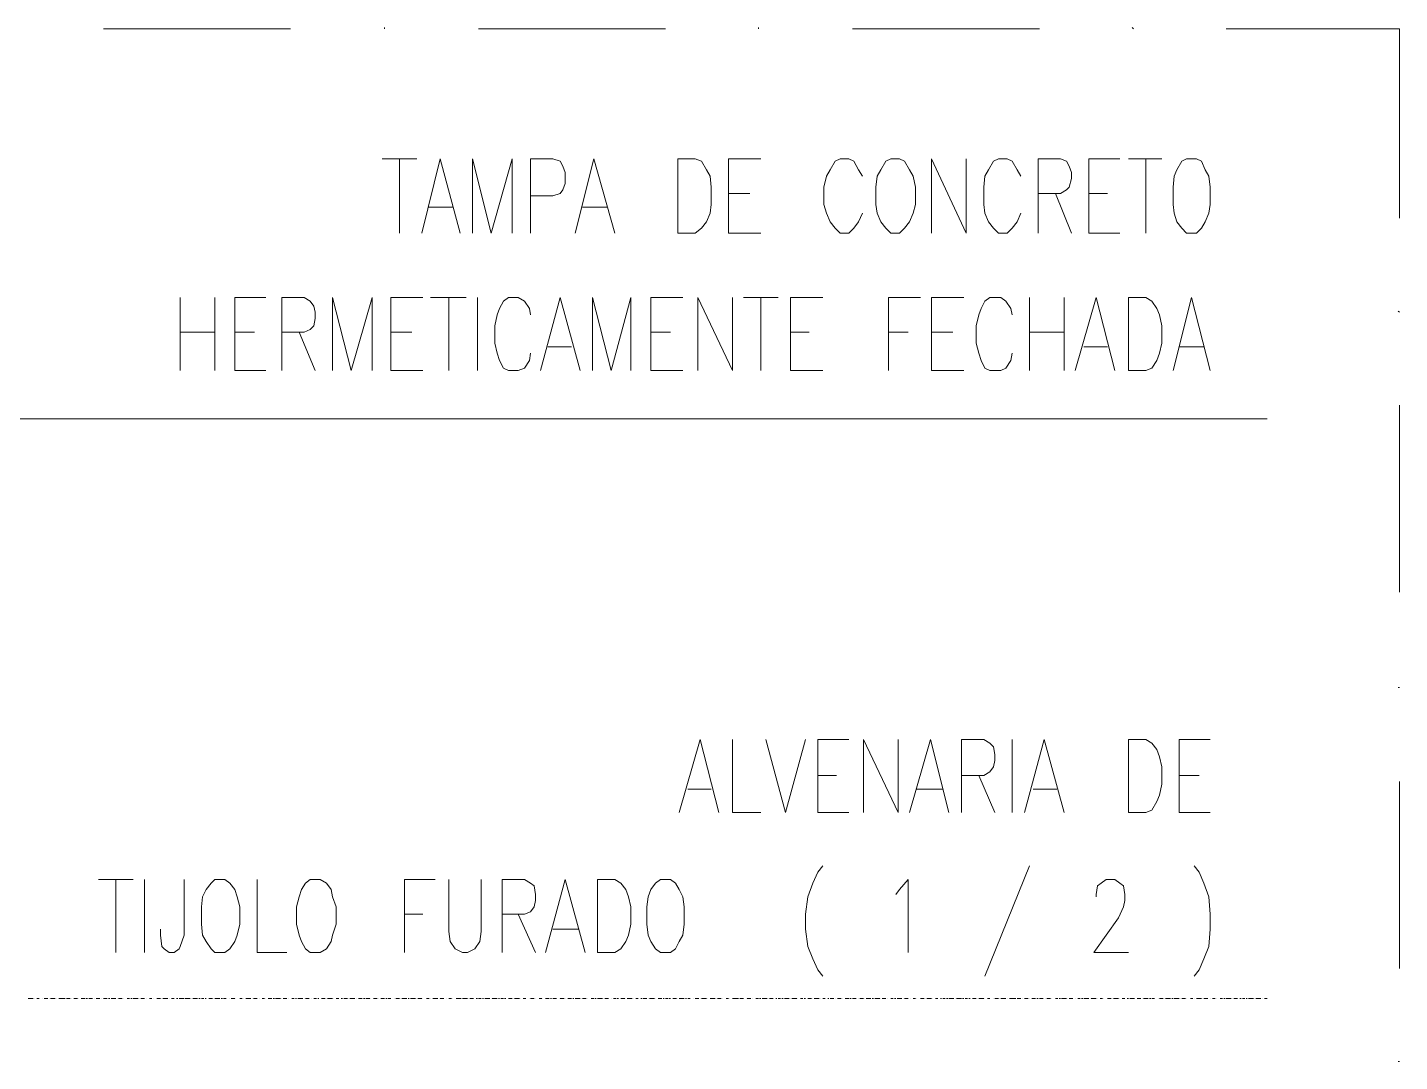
# Model space of a CAD drawing. Header units: millimetres. Extents: x 3240 to 3412, y 1366 to 1426.
# Drawn here: x 3301.214 to 3304.881, y 1380.038 to 1382.8 of the extents above; entities that cross this region are included whole.
import ezdxf

# ---------------------------------------------------------------- set-up
doc = ezdxf.new("R2010")
doc.units = ezdxf.units.MM

msp = doc.modelspace()

# ---------------------------------------------------------------- linework, layer by layer
at = {"color": 7, "linetype": 'Continuous', "lineweight": 5, "true_color": 0x000007}
for points in [[(3301.4174, 1382.7967), (3301.9169, 1382.7967), (3301.9169, 1382.7967)], [(3302.1683, 1382.7967), (3302.1683, 1382.8), (3302.1683, 1382.8)], [(3302.4197, 1382.7967), (3302.9192, 1382.7967), (3302.9192, 1382.7967)], [(3303.1672, 1382.7967), (3303.1672, 1382.8), (3303.1672, 1382.8)], [(3303.4186, 1382.7967), (3303.9181, 1382.7967), (3303.9181, 1382.7967)], [(3304.1695, 1382.7967), (3304.1662, 1382.8), (3304.1662, 1382.8)], [(3304.4176, 1382.7967), (3304.8807, 1382.7967), (3304.8807, 1382.7967)], [(3304.8807, 1382.7967), (3304.8807, 1382.2906), (3304.8807, 1382.2906)], [(3302.1617, 1382.4494), (3302.2543, 1382.4494), (3302.2543, 1382.4494)], [(3302.208, 1382.4494), (3302.208, 1382.2509), (3302.208, 1382.2509)], [(3302.2675, 1382.2509), (3302.3171, 1382.4494), (3302.3701, 1382.2509)], [(3302.4031, 1382.2509), (3302.4031, 1382.4494), (3302.4528, 1382.2509), (3302.509, 1382.4494), (3302.509, 1382.2509)], [(3302.5586, 1382.2509), (3302.5586, 1382.4494), (3302.6181, 1382.4494), (3302.638, 1382.4428), (3302.6446, 1382.4295), (3302.6512, 1382.413), (3302.6512, 1382.3832), (3302.6446, 1382.3667), (3302.638, 1382.3568), (3302.6181, 1382.3502), (3302.5586, 1382.3502)], [(3302.6777, 1382.2509), (3302.7273, 1382.4494), (3302.7835, 1382.2509)], [(3303.0878, 1382.2509), (3303.0878, 1382.4494), (3303.1739, 1382.4494)], [(3303.4451, 1382.4031), (3303.4352, 1382.4196), (3303.4219, 1382.4428), (3303.4087, 1382.4494), (3303.3856, 1382.4494), (3303.3723, 1382.4428), (3303.3591, 1382.4196), (3303.3492, 1382.4031), (3303.3426, 1382.3733), (3303.3426, 1382.327), (3303.3492, 1382.3039), (3303.3591, 1382.2807), (3303.3723, 1382.2642), (3303.3856, 1382.2509), (3303.4087, 1382.2509), (3303.4219, 1382.2642), (3303.4352, 1382.2807), (3303.4451, 1382.3039)], [(3303.6303, 1382.2509), (3303.6303, 1382.4494), (3303.7229, 1382.2509), (3303.7229, 1382.4494)], [(3303.8685, 1382.4031), (3303.8586, 1382.4196), (3303.8453, 1382.4428), (3303.8321, 1382.4494), (3303.8089, 1382.4494), (3303.7957, 1382.4428), (3303.7825, 1382.4196), (3303.7726, 1382.4031), (3303.7693, 1382.3733), (3303.7693, 1382.327), (3303.7726, 1382.3039), (3303.7825, 1382.2807), (3303.7957, 1382.2642), (3303.8089, 1382.2509), (3303.8321, 1382.2509), (3303.8453, 1382.2642), (3303.8586, 1382.2807), (3303.8685, 1382.3039)], [(3303.9148, 1382.2509), (3303.9148, 1382.4494), (3303.9743, 1382.4494), (3303.9909, 1382.4428), (3303.9975, 1382.4295), (3304.0041, 1382.413), (3304.0041, 1382.3965), (3303.9975, 1382.3733), (3303.9909, 1382.3667), (3303.9743, 1382.3568), (3303.9148, 1382.3568)], [(3304.0504, 1382.2509), (3304.0504, 1382.4494), (3304.1331, 1382.4494)], [(3304.1563, 1382.4494), (3304.2456, 1382.4494), (3304.2456, 1382.4494)], [(3304.2026, 1382.4494), (3304.2026, 1382.2509), (3304.2026, 1382.2509)], [(3303.0878, 1382.3568), (3303.1441, 1382.3568), (3303.1441, 1382.3568)], [(3303.9611, 1382.3568), (3304.0041, 1382.2509), (3304.0041, 1382.2509)], [(3304.0504, 1382.3568), (3304.1, 1382.3568), (3304.1, 1382.3568)], [(3302.2841, 1382.3204), (3302.3502, 1382.3204), (3302.3502, 1382.3204)], [(3302.6975, 1382.3204), (3302.7637, 1382.3204), (3302.7637, 1382.3204)], [(3303.0878, 1382.2509), (3303.1739, 1382.2509), (3303.1739, 1382.2509)], [(3304.0504, 1382.2509), (3304.1331, 1382.2509), (3304.1331, 1382.2509)], [(3301.6225, 1382.0789), (3301.6225, 1381.8838), (3301.6225, 1381.8838)], [(3301.7151, 1382.0789), (3301.7151, 1381.8838), (3301.7151, 1381.8838)], [(3301.768, 1381.8838), (3301.768, 1382.0789), (3301.8507, 1382.0789)], [(3301.8937, 1381.8838), (3301.8937, 1382.0789), (3301.9533, 1382.0789), (3301.9698, 1382.069), (3301.9797, 1382.0558), (3301.983, 1382.0392), (3301.983, 1382.0227), (3301.9797, 1382.0028), (3301.9698, 1381.9929), (3301.9533, 1381.9863), (3301.8937, 1381.9863)], [(3302.0294, 1381.8838), (3302.0294, 1382.0789), (3302.079, 1381.8838), (3302.1352, 1382.0789), (3302.1352, 1381.8838)], [(3302.1848, 1381.8838), (3302.1848, 1382.0789), (3302.2708, 1382.0789)], [(3302.2907, 1382.0789), (3302.3866, 1382.0789), (3302.3866, 1382.0789)], [(3302.3403, 1382.0789), (3302.3403, 1381.8838), (3302.3403, 1381.8838)], [(3302.4164, 1382.0789), (3302.4164, 1381.8838), (3302.4164, 1381.8838)], [(3302.5586, 1382.0326), (3302.5553, 1382.0491), (3302.5421, 1382.069), (3302.5255, 1382.0789), (3302.4991, 1382.0789), (3302.4858, 1382.069), (3302.4759, 1382.0491), (3302.4693, 1382.0326), (3302.4627, 1382.0028), (3302.4627, 1381.9565), (3302.4693, 1381.9301), (3302.4759, 1381.9102), (3302.4858, 1381.8904), (3302.4991, 1381.8838), (3302.5255, 1381.8838), (3302.5421, 1381.8904), (3302.5553, 1381.9102), (3302.5586, 1381.9301)], [(3302.5851, 1381.8838), (3302.638, 1382.0789), (3302.6909, 1381.8838)], [(3302.724, 1381.8838), (3302.724, 1382.0789), (3302.7736, 1381.8838), (3302.8265, 1382.0789), (3302.8265, 1381.8838)], [(3302.8795, 1381.8838), (3302.8795, 1382.0789), (3302.9655, 1382.0789)], [(3303.0052, 1381.8838), (3303.0052, 1382.0789), (3303.0978, 1381.8838), (3303.0978, 1382.0789)], [(3303.1275, 1382.0789), (3303.2202, 1382.0789), (3303.2202, 1382.0789)], [(3303.1739, 1382.0789), (3303.1739, 1381.8838), (3303.1739, 1381.8838)], [(3303.2532, 1381.8838), (3303.2532, 1382.0789), (3303.3392, 1382.0789)], [(3303.5146, 1381.8838), (3303.5146, 1382.0789), (3303.6006, 1382.0789)], [(3303.6303, 1381.8838), (3303.6303, 1382.0789), (3303.7163, 1382.0789)], [(3303.8453, 1382.0326), (3303.842, 1382.0491), (3303.8288, 1382.069), (3303.8156, 1382.0789), (3303.7858, 1382.0789), (3303.7726, 1382.069), (3303.7626, 1382.0491), (3303.756, 1382.0326), (3303.7494, 1382.0028), (3303.7494, 1381.9565), (3303.756, 1381.9301), (3303.7626, 1381.9102), (3303.7726, 1381.8904), (3303.7858, 1381.8838), (3303.8156, 1381.8838), (3303.8288, 1381.8904), (3303.842, 1381.9102), (3303.8453, 1381.9301)], [(3303.8916, 1382.0789), (3303.8916, 1381.8838), (3303.8916, 1381.8838)], [(3303.9843, 1382.0789), (3303.9843, 1381.8838), (3303.9843, 1381.8838)], [(3304.014, 1381.8838), (3304.0703, 1382.0789), (3304.1199, 1381.8838)], [(3304.2753, 1381.8838), (3304.325, 1382.0789), (3304.3746, 1381.8838)], [(3304.8807, 1382.0392), (3304.8774, 1382.0425), (3304.8774, 1382.0425)], [(3301.6225, 1381.9863), (3301.7151, 1381.9863), (3301.7151, 1381.9863)], [(3301.768, 1381.9863), (3301.821, 1381.9863), (3301.821, 1381.9863)], [(3301.94, 1381.9863), (3301.983, 1381.8838), (3301.983, 1381.8838)], [(3302.1848, 1381.9863), (3302.2411, 1381.9863), (3302.2411, 1381.9863)], [(3302.8795, 1381.9863), (3302.9324, 1381.9863), (3302.9324, 1381.9863)], [(3303.2532, 1381.9863), (3303.3029, 1381.9863), (3303.3029, 1381.9863)], [(3303.5146, 1381.9863), (3303.5675, 1381.9863), (3303.5675, 1381.9863)], [(3303.6303, 1381.9863), (3303.6866, 1381.9863), (3303.6866, 1381.9863)], [(3303.8916, 1381.9863), (3303.9843, 1381.9863), (3303.9843, 1381.9863)], [(3302.6049, 1381.9466), (3302.6678, 1381.9466), (3302.6678, 1381.9466)], [(3304.0372, 1381.9466), (3304.1, 1381.9466), (3304.1, 1381.9466)], [(3304.2919, 1381.9466), (3304.358, 1381.9466), (3304.358, 1381.9466)], [(3301.768, 1381.8838), (3301.8507, 1381.8838), (3301.8507, 1381.8838)], [(3302.1848, 1381.8838), (3302.2708, 1381.8838), (3302.2708, 1381.8838)], [(3302.8795, 1381.8838), (3302.9655, 1381.8838), (3302.9655, 1381.8838)], [(3303.2532, 1381.8838), (3303.3392, 1381.8838), (3303.3392, 1381.8838)], [(3303.6303, 1381.8838), (3303.7163, 1381.8838), (3303.7163, 1381.8838)], [(3304.8807, 1381.7911), (3304.8807, 1381.2917), (3304.8807, 1381.2917)], [(3298.7613, 1381.7548), (3304.5267, 1381.7548), (3304.5267, 1381.7548)], [(3304.8807, 1381.037), (3304.8774, 1381.037), (3304.8774, 1381.037)], [(3302.9555, 1380.7029), (3303.0118, 1380.898), (3303.0614, 1380.7029)], [(3303.0978, 1380.898), (3303.0978, 1380.7029), (3303.1739, 1380.7029)], [(3303.1871, 1380.898), (3303.24, 1380.7029), (3303.2929, 1380.898)], [(3303.326, 1380.7029), (3303.326, 1380.898), (3303.4087, 1380.898)], [(3303.4484, 1380.7029), (3303.4484, 1380.898), (3303.541, 1380.7029), (3303.541, 1380.898)], [(3303.5708, 1380.7029), (3303.627, 1380.898), (3303.6766, 1380.7029)], [(3303.7097, 1380.7029), (3303.7097, 1380.898), (3303.7693, 1380.898), (3303.7858, 1380.8881), (3303.7957, 1380.8782), (3303.799, 1380.8583), (3303.799, 1380.8418), (3303.7957, 1380.8253), (3303.7858, 1380.812), (3303.7693, 1380.8021), (3303.7097, 1380.8021)], [(3303.8453, 1380.898), (3303.8453, 1380.7029), (3303.8453, 1380.7029)], [(3303.8784, 1380.7029), (3303.9313, 1380.898), (3303.9843, 1380.7029)], [(3304.2919, 1380.7029), (3304.2919, 1380.898), (3304.3746, 1380.898)], [(3303.326, 1380.8021), (3303.3756, 1380.8021), (3303.3756, 1380.8021)], [(3303.756, 1380.8021), (3303.799, 1380.7029), (3303.799, 1380.7029)], [(3304.2919, 1380.8021), (3304.3448, 1380.8021), (3304.3448, 1380.8021)], [(3304.8807, 1380.7856), (3304.8807, 1380.2861), (3304.8807, 1380.2861)], [(3302.9787, 1380.7657), (3303.0415, 1380.7657), (3303.0415, 1380.7657)], [(3303.5906, 1380.7657), (3303.6601, 1380.7657), (3303.6601, 1380.7657)], [(3303.9016, 1380.7657), (3303.9644, 1380.7657), (3303.9644, 1380.7657)], [(3303.326, 1380.7029), (3303.4087, 1380.7029), (3303.4087, 1380.7029)], [(3304.2919, 1380.7029), (3304.3746, 1380.7029), (3304.3746, 1380.7029)], [(3303.3392, 1380.5606), (3303.326, 1380.5441), (3303.3128, 1380.5143), (3303.2995, 1380.4779), (3303.2929, 1380.4316), (3303.2929, 1380.3919), (3303.2995, 1380.3456), (3303.3128, 1380.3126), (3303.326, 1380.2828), (3303.3392, 1380.2662)], [(3303.8916, 1380.5606), (3303.7726, 1380.2662), (3303.7726, 1380.2662)], [(3304.3316, 1380.5606), (3304.3448, 1380.5441), (3304.358, 1380.5143), (3304.3713, 1380.4779), (3304.3746, 1380.4316), (3304.3746, 1380.3919), (3304.3713, 1380.3456), (3304.358, 1380.3126), (3304.3448, 1380.2828), (3304.3316, 1380.2662)], [(3301.4042, 1380.5243), (3301.4968, 1380.5243), (3301.4968, 1380.5243)], [(3301.4505, 1380.5243), (3301.4505, 1380.3291), (3301.4505, 1380.3291)], [(3301.5266, 1380.5243), (3301.5266, 1380.3291), (3301.5266, 1380.3291)], [(3301.6324, 1380.5243), (3301.6324, 1380.3754), (3301.6225, 1380.3456), (3301.6192, 1380.339), (3301.606, 1380.3291), (3301.5927, 1380.3291), (3301.5795, 1380.339), (3301.5729, 1380.3456), (3301.5696, 1380.3754), (3301.5696, 1380.3919)], [(3301.8276, 1380.5243), (3301.8276, 1380.3291), (3301.907, 1380.3291)], [(3302.2212, 1380.3291), (3302.2212, 1380.5243), (3302.3039, 1380.5243)], [(3302.3403, 1380.5243), (3302.3403, 1380.3853), (3302.3436, 1380.3589), (3302.3568, 1380.339), (3302.3767, 1380.3291), (3302.3899, 1380.3291), (3302.4098, 1380.339), (3302.423, 1380.3589), (3302.4263, 1380.3853), (3302.4263, 1380.5243)], [(3302.4825, 1380.3291), (3302.4825, 1380.5243), (3302.5421, 1380.5243), (3302.5586, 1380.5143), (3302.5685, 1380.5077), (3302.5718, 1380.4846), (3302.5718, 1380.468), (3302.5685, 1380.4515), (3302.5586, 1380.4383), (3302.5421, 1380.4316), (3302.4825, 1380.4316)], [(3302.5983, 1380.3291), (3302.6512, 1380.5243), (3302.7041, 1380.3291)], [(3303.5344, 1380.4846), (3303.5443, 1380.4978), (3303.5675, 1380.5243), (3303.5675, 1380.3291)], [(3304.0703, 1380.4779), (3304.0703, 1380.4846), (3304.0736, 1380.5077), (3304.0835, 1380.5143), (3304.0967, 1380.5243), (3304.1199, 1380.5243), (3304.1331, 1380.5143), (3304.143, 1380.5077), (3304.1463, 1380.4846), (3304.1463, 1380.468), (3304.143, 1380.4515), (3304.1298, 1380.4217), (3304.0636, 1380.3291), (3304.1563, 1380.3291)], [(3302.2212, 1380.4316), (3302.2708, 1380.4316), (3302.2708, 1380.4316)], [(3302.5255, 1380.4316), (3302.5718, 1380.3291), (3302.5718, 1380.3291)], [(3302.6181, 1380.3919), (3302.6876, 1380.3919), (3302.6876, 1380.3919)], [(3301.2156, 1380.2067), (3301.2289, 1380.2067), (3301.2289, 1380.2067)], [(3301.2388, 1380.2067), (3301.2454, 1380.2067), (3301.2454, 1380.2067)], [(3301.2586, 1380.2067), (3301.2686, 1380.2067), (3301.2686, 1380.2067)], [(3301.2752, 1380.2067), (3301.2884, 1380.2067), (3301.2884, 1380.2067)], [(3301.2983, 1380.2067), (3301.3116, 1380.2067), (3301.3116, 1380.2067)], [(3301.3149, 1380.2067), (3301.3116, 1380.2067), (3301.3116, 1380.2067)], [(3301.3182, 1380.2067), (3301.3281, 1380.2067), (3301.3281, 1380.2067)], [(3301.338, 1380.2067), (3301.3479, 1380.2067), (3301.3479, 1380.2067)], [(3301.3579, 1380.2067), (3301.3678, 1380.2067), (3301.3678, 1380.2067)], [(3301.3744, 1380.2067), (3301.3711, 1380.2067), (3301.3711, 1380.2067)], [(3301.3777, 1380.2067), (3301.3876, 1380.2067), (3301.3876, 1380.2067)], [(3301.3976, 1380.2067), (3301.4075, 1380.2067), (3301.4075, 1380.2067)], [(3301.4174, 1380.2067), (3301.4273, 1380.2067), (3301.4273, 1380.2067)], [(3301.434, 1380.2067), (3301.4306, 1380.2067), (3301.4306, 1380.2067)], [(3301.4373, 1380.2067), (3301.4505, 1380.2067), (3301.4505, 1380.2067)], [(3301.4571, 1380.2067), (3301.467, 1380.2067), (3301.467, 1380.2067)], [(3301.4803, 1380.2067), (3301.4869, 1380.2067), (3301.4869, 1380.2067)], [(3301.4935, 1380.2067), (3301.4902, 1380.2067), (3301.4902, 1380.2067)], [(3301.4968, 1380.2067), (3301.51, 1380.2067), (3301.51, 1380.2067)], [(3301.5166, 1380.2067), (3301.5266, 1380.2067), (3301.5266, 1380.2067)], [(3301.5398, 1380.2067), (3301.5464, 1380.2067), (3301.5464, 1380.2067)], [(3301.5596, 1380.2067), (3301.5696, 1380.2067), (3301.5696, 1380.2067)], [(3301.5762, 1380.2067), (3301.5894, 1380.2067), (3301.5894, 1380.2067)], [(3301.5993, 1380.2067), (3301.606, 1380.2067), (3301.606, 1380.2067)], [(3301.6159, 1380.2067), (3301.6126, 1380.2067), (3301.6126, 1380.2067)], [(3301.6192, 1380.2067), (3301.6291, 1380.2067), (3301.6291, 1380.2067)], [(3301.6324, 1380.2067), (3301.6291, 1380.2067), (3301.6291, 1380.2067)], [(3301.6357, 1380.2067), (3301.649, 1380.2067), (3301.649, 1380.2067)], [(3301.6556, 1380.2067), (3301.6688, 1380.2067), (3301.6688, 1380.2067)], [(3301.6754, 1380.2067), (3301.6721, 1380.2067), (3301.6721, 1380.2067)], [(3301.6787, 1380.2067), (3301.6853, 1380.2067), (3301.6853, 1380.2067)], [(3301.692, 1380.2067), (3301.6887, 1380.2067), (3301.6887, 1380.2067)], [(3301.6986, 1380.2067), (3301.7085, 1380.2067), (3301.7085, 1380.2067)], [(3301.7151, 1380.2067), (3301.7283, 1380.2067), (3301.7283, 1380.2067)], [(3301.735, 1380.2067), (3301.7317, 1380.2067), (3301.7317, 1380.2067)], [(3301.7383, 1380.2067), (3301.7449, 1380.2067), (3301.7449, 1380.2067)], [(3301.7581, 1380.2067), (3301.768, 1380.2067), (3301.768, 1380.2067)], [(3301.7813, 1380.2067), (3301.7879, 1380.2067), (3301.7879, 1380.2067)], [(3301.7978, 1380.2067), (3301.811, 1380.2067), (3301.811, 1380.2067)], [(3301.8177, 1380.2067), (3301.8276, 1380.2067), (3301.8276, 1380.2067)], [(3301.8408, 1380.2067), (3301.8474, 1380.2067), (3301.8474, 1380.2067)], [(3301.8574, 1380.2067), (3301.8673, 1380.2067), (3301.8673, 1380.2067)], [(3301.8739, 1380.2067), (3301.8706, 1380.2067), (3301.8706, 1380.2067)], [(3301.8772, 1380.2067), (3301.8904, 1380.2067), (3301.8904, 1380.2067)], [(3301.897, 1380.2067), (3301.907, 1380.2067), (3301.907, 1380.2067)], [(3301.9202, 1380.2067), (3301.9268, 1380.2067), (3301.9268, 1380.2067)], [(3301.9334, 1380.2067), (3301.9301, 1380.2067), (3301.9301, 1380.2067)], [(3301.9367, 1380.2067), (3301.95, 1380.2067), (3301.95, 1380.2067)], [(3301.9566, 1380.2067), (3301.9665, 1380.2067), (3301.9665, 1380.2067)], [(3301.9797, 1380.2067), (3301.9864, 1380.2067), (3301.9864, 1380.2067)], [(3301.993, 1380.2067), (3301.9897, 1380.2067), (3301.9897, 1380.2067)], [(3301.9996, 1380.2067), (3302.0095, 1380.2067), (3302.0095, 1380.2067)], [(3302.0161, 1380.2067), (3302.0294, 1380.2067), (3302.0294, 1380.2067)], [(3302.0393, 1380.2067), (3302.0459, 1380.2067), (3302.0459, 1380.2067)], [(3302.0558, 1380.2067), (3302.0525, 1380.2067), (3302.0525, 1380.2067)], [(3302.0591, 1380.2067), (3302.069, 1380.2067), (3302.069, 1380.2067)], [(3302.0757, 1380.2067), (3302.0889, 1380.2067), (3302.0889, 1380.2067)], [(3302.0988, 1380.2067), (3302.1087, 1380.2067), (3302.1087, 1380.2067)], [(3302.1154, 1380.2067), (3302.1121, 1380.2067), (3302.1121, 1380.2067)], [(3302.1187, 1380.2067), (3302.1286, 1380.2067), (3302.1286, 1380.2067)], [(3302.1385, 1380.2067), (3302.1484, 1380.2067), (3302.1484, 1380.2067)], [(3302.1584, 1380.2067), (3302.1683, 1380.2067), (3302.1683, 1380.2067)], [(3302.1749, 1380.2067), (3302.1716, 1380.2067), (3302.1716, 1380.2067)], [(3302.1782, 1380.2067), (3302.1848, 1380.2067), (3302.1848, 1380.2067)], [(3302.1981, 1380.2067), (3302.208, 1380.2067), (3302.208, 1380.2067)], [(3302.2146, 1380.2067), (3302.2278, 1380.2067), (3302.2278, 1380.2067)], [(3302.2344, 1380.2067), (3302.2311, 1380.2067), (3302.2311, 1380.2067)], [(3302.2377, 1380.2067), (3302.251, 1380.2067), (3302.251, 1380.2067)], [(3302.2576, 1380.2067), (3302.2675, 1380.2067), (3302.2675, 1380.2067)], [(3302.2807, 1380.2067), (3302.2874, 1380.2067), (3302.2874, 1380.2067)], [(3302.2973, 1380.2067), (3302.3105, 1380.2067), (3302.3105, 1380.2067)], [(3302.3171, 1380.2067), (3302.3271, 1380.2067), (3302.3271, 1380.2067)], [(3302.3403, 1380.2067), (3302.3469, 1380.2067), (3302.3469, 1380.2067)], [(3302.3601, 1380.2067), (3302.3701, 1380.2067), (3302.3701, 1380.2067)], [(3302.3734, 1380.2067), (3302.3701, 1380.2067), (3302.3701, 1380.2067)], [(3302.3767, 1380.2067), (3302.3899, 1380.2067), (3302.3899, 1380.2067)], [(3302.3965, 1380.2067), (3302.4064, 1380.2067), (3302.4064, 1380.2067)], [(3302.4164, 1380.2067), (3302.4131, 1380.2067), (3302.4131, 1380.2067)], [(3302.4197, 1380.2067), (3302.4263, 1380.2067), (3302.4263, 1380.2067)], [(3302.4329, 1380.2067), (3302.4296, 1380.2067), (3302.4296, 1380.2067)], [(3302.4362, 1380.2067), (3302.4494, 1380.2067), (3302.4494, 1380.2067)], [(3302.4561, 1380.2067), (3302.4693, 1380.2067), (3302.4693, 1380.2067)], [(3302.4759, 1380.2067), (3302.4726, 1380.2067), (3302.4726, 1380.2067)], [(3302.4792, 1380.2067), (3302.4858, 1380.2067), (3302.4858, 1380.2067)], [(3302.4924, 1380.2067), (3302.4891, 1380.2067), (3302.4891, 1380.2067)], [(3302.4991, 1380.2067), (3302.509, 1380.2067), (3302.509, 1380.2067)], [(3302.5156, 1380.2067), (3302.5288, 1380.2067), (3302.5288, 1380.2067)], [(3302.5388, 1380.2067), (3302.5454, 1380.2067), (3302.5454, 1380.2067)], [(3302.5586, 1380.2067), (3302.5685, 1380.2067), (3302.5685, 1380.2067)], [(3302.5818, 1380.2067), (3302.5884, 1380.2067), (3302.5884, 1380.2067)], [(3302.5983, 1380.2067), (3302.6082, 1380.2067), (3302.6082, 1380.2067)], [(3302.6148, 1380.2067), (3302.6115, 1380.2067), (3302.6115, 1380.2067)], [(3302.6181, 1380.2067), (3302.6281, 1380.2067), (3302.6281, 1380.2067)], [(3302.638, 1380.2067), (3302.6479, 1380.2067), (3302.6479, 1380.2067)], [(3302.6578, 1380.2067), (3302.6678, 1380.2067), (3302.6678, 1380.2067)], [(3302.6744, 1380.2067), (3302.6711, 1380.2067), (3302.6711, 1380.2067)], [(3302.6777, 1380.2067), (3302.6909, 1380.2067), (3302.6909, 1380.2067)], [(3302.6975, 1380.2067), (3302.7075, 1380.2067), (3302.7075, 1380.2067)], [(3302.7207, 1380.2067), (3302.7273, 1380.2067), (3302.7273, 1380.2067)], [(3302.7339, 1380.2067), (3302.7306, 1380.2067), (3302.7306, 1380.2067)], [(3302.7372, 1380.2067), (3302.7505, 1380.2067), (3302.7505, 1380.2067)], [(3302.7571, 1380.2067), (3302.767, 1380.2067), (3302.767, 1380.2067)], [(3302.7802, 1380.2067), (3302.7868, 1380.2067), (3302.7868, 1380.2067)], [(3302.7935, 1380.2067), (3302.7901, 1380.2067), (3302.7901, 1380.2067)], [(3302.8001, 1380.2067), (3302.81, 1380.2067), (3302.81, 1380.2067)], [(3302.8166, 1380.2067), (3302.8298, 1380.2067), (3302.8298, 1380.2067)], [(3302.8398, 1380.2067), (3302.8464, 1380.2067), (3302.8464, 1380.2067)], [(3302.8563, 1380.2067), (3302.853, 1380.2067), (3302.853, 1380.2067)], [(3302.8596, 1380.2067), (3302.8695, 1380.2067), (3302.8695, 1380.2067)], [(3302.8762, 1380.2067), (3302.8894, 1380.2067), (3302.8894, 1380.2067)], [(3302.8993, 1380.2067), (3302.9092, 1380.2067), (3302.9092, 1380.2067)], [(3302.9158, 1380.2067), (3302.9125, 1380.2067), (3302.9125, 1380.2067)], [(3302.9192, 1380.2067), (3302.9258, 1380.2067), (3302.9258, 1380.2067)], [(3302.9324, 1380.2067), (3302.9291, 1380.2067), (3302.9291, 1380.2067)], [(3302.939, 1380.2067), (3302.9489, 1380.2067), (3302.9489, 1380.2067)], [(3302.9555, 1380.2067), (3302.9688, 1380.2067), (3302.9688, 1380.2067)], [(3302.9754, 1380.2067), (3302.9721, 1380.2067), (3302.9721, 1380.2067)], [(3302.9787, 1380.2067), (3302.9853, 1380.2067), (3302.9853, 1380.2067)], [(3302.9985, 1380.2067), (3303.0085, 1380.2067), (3303.0085, 1380.2067)], [(3303.0151, 1380.2067), (3303.0283, 1380.2067), (3303.0283, 1380.2067)], [(3303.0382, 1380.2067), (3303.0515, 1380.2067), (3303.0515, 1380.2067)], [(3303.0581, 1380.2067), (3303.068, 1380.2067), (3303.068, 1380.2067)], [(3303.0812, 1380.2067), (3303.0878, 1380.2067), (3303.0878, 1380.2067)], [(3303.0978, 1380.2067), (3303.111, 1380.2067), (3303.111, 1380.2067)], [(3303.1143, 1380.2067), (3303.111, 1380.2067), (3303.111, 1380.2067)], [(3303.1176, 1380.2067), (3303.1275, 1380.2067), (3303.1275, 1380.2067)], [(3303.1375, 1380.2067), (3303.1474, 1380.2067), (3303.1474, 1380.2067)], [(3303.1606, 1380.2067), (3303.1672, 1380.2067), (3303.1672, 1380.2067)], [(3303.1739, 1380.2067), (3303.1705, 1380.2067), (3303.1705, 1380.2067)], [(3303.1772, 1380.2067), (3303.1904, 1380.2067), (3303.1904, 1380.2067)], [(3303.197, 1380.2067), (3303.2069, 1380.2067), (3303.2069, 1380.2067)], [(3303.2169, 1380.2067), (3303.2135, 1380.2067), (3303.2135, 1380.2067)], [(3303.2202, 1380.2067), (3303.2268, 1380.2067), (3303.2268, 1380.2067)], [(3303.2334, 1380.2067), (3303.2301, 1380.2067), (3303.2301, 1380.2067)], [(3303.2367, 1380.2067), (3303.2499, 1380.2067), (3303.2499, 1380.2067)], [(3303.2565, 1380.2067), (3303.2698, 1380.2067), (3303.2698, 1380.2067)], [(3303.2797, 1380.2067), (3303.2863, 1380.2067), (3303.2863, 1380.2067)], [(3303.2929, 1380.2067), (3303.2896, 1380.2067), (3303.2896, 1380.2067)], [(3303.2995, 1380.2067), (3303.3095, 1380.2067), (3303.3095, 1380.2067)], [(3303.3161, 1380.2067), (3303.3293, 1380.2067), (3303.3293, 1380.2067)], [(3303.3392, 1380.2067), (3303.3459, 1380.2067), (3303.3459, 1380.2067)], [(3303.3558, 1380.2067), (3303.3525, 1380.2067), (3303.3525, 1380.2067)], [(3303.3591, 1380.2067), (3303.369, 1380.2067), (3303.369, 1380.2067)], [(3303.3789, 1380.2067), (3303.3889, 1380.2067), (3303.3889, 1380.2067)], [(3303.3988, 1380.2067), (3303.4087, 1380.2067), (3303.4087, 1380.2067)], [(3303.4153, 1380.2067), (3303.412, 1380.2067), (3303.412, 1380.2067)], [(3303.4186, 1380.2067), (3303.4286, 1380.2067), (3303.4286, 1380.2067)], [(3303.4385, 1380.2067), (3303.4484, 1380.2067), (3303.4484, 1380.2067)], [(3303.455, 1380.2067), (3303.4682, 1380.2067), (3303.4682, 1380.2067)], [(3303.4749, 1380.2067), (3303.4716, 1380.2067), (3303.4716, 1380.2067)], [(3303.4782, 1380.2067), (3303.4914, 1380.2067), (3303.4914, 1380.2067)], [(3303.498, 1380.2067), (3303.5079, 1380.2067), (3303.5079, 1380.2067)], [(3303.5212, 1380.2067), (3303.5278, 1380.2067), (3303.5278, 1380.2067)], [(3303.5344, 1380.2067), (3303.5311, 1380.2067), (3303.5311, 1380.2067)], [(3303.5377, 1380.2067), (3303.5509, 1380.2067), (3303.5509, 1380.2067)], [(3303.5576, 1380.2067), (3303.5675, 1380.2067), (3303.5675, 1380.2067)], [(3303.5807, 1380.2067), (3303.5873, 1380.2067), (3303.5873, 1380.2067)], [(3303.6006, 1380.2067), (3303.6105, 1380.2067), (3303.6105, 1380.2067)], [(3303.6171, 1380.2067), (3303.6303, 1380.2067), (3303.6303, 1380.2067)], [(3303.6403, 1380.2067), (3303.6469, 1380.2067), (3303.6469, 1380.2067)], [(3303.6568, 1380.2067), (3303.6535, 1380.2067), (3303.6535, 1380.2067)], [(3303.6601, 1380.2067), (3303.6667, 1380.2067), (3303.6667, 1380.2067)], [(3303.6733, 1380.2067), (3303.67, 1380.2067), (3303.67, 1380.2067)], [(3303.6766, 1380.2067), (3303.6899, 1380.2067), (3303.6899, 1380.2067)], [(3303.6965, 1380.2067), (3303.7097, 1380.2067), (3303.7097, 1380.2067)], [(3303.7163, 1380.2067), (3303.713, 1380.2067), (3303.713, 1380.2067)], [(3303.7196, 1380.2067), (3303.7263, 1380.2067), (3303.7263, 1380.2067)], [(3303.7329, 1380.2067), (3303.7296, 1380.2067), (3303.7296, 1380.2067)], [(3303.7395, 1380.2067), (3303.7494, 1380.2067), (3303.7494, 1380.2067)], [(3303.756, 1380.2067), (3303.7693, 1380.2067), (3303.7693, 1380.2067)], [(3303.7792, 1380.2067), (3303.7858, 1380.2067), (3303.7858, 1380.2067)], [(3303.799, 1380.2067), (3303.8089, 1380.2067), (3303.8089, 1380.2067)], [(3303.8156, 1380.2067), (3303.8288, 1380.2067), (3303.8288, 1380.2067)], [(3303.8387, 1380.2067), (3303.852, 1380.2067), (3303.852, 1380.2067)], [(3303.8553, 1380.2067), (3303.852, 1380.2067), (3303.852, 1380.2067)], [(3303.8586, 1380.2067), (3303.8685, 1380.2067), (3303.8685, 1380.2067)], [(3303.8784, 1380.2067), (3303.8883, 1380.2067), (3303.8883, 1380.2067)], [(3303.8983, 1380.2067), (3303.9082, 1380.2067), (3303.9082, 1380.2067)], [(3303.9148, 1380.2067), (3303.9115, 1380.2067), (3303.9115, 1380.2067)], [(3303.9181, 1380.2067), (3303.928, 1380.2067), (3303.928, 1380.2067)], [(3303.938, 1380.2067), (3303.9479, 1380.2067), (3303.9479, 1380.2067)], [(3303.9611, 1380.2067), (3303.9677, 1380.2067), (3303.9677, 1380.2067)], [(3303.9743, 1380.2067), (3303.971, 1380.2067), (3303.971, 1380.2067)], [(3303.9776, 1380.2067), (3303.9909, 1380.2067), (3303.9909, 1380.2067)], [(3303.9975, 1380.2067), (3304.0074, 1380.2067), (3304.0074, 1380.2067)], [(3304.0206, 1380.2067), (3304.0273, 1380.2067), (3304.0273, 1380.2067)], [(3304.0339, 1380.2067), (3304.0306, 1380.2067), (3304.0306, 1380.2067)], [(3304.0372, 1380.2067), (3304.0504, 1380.2067), (3304.0504, 1380.2067)], [(3304.057, 1380.2067), (3304.0703, 1380.2067), (3304.0703, 1380.2067)], [(3304.0802, 1380.2067), (3304.0868, 1380.2067), (3304.0868, 1380.2067)], [(3304.1, 1380.2067), (3304.11, 1380.2067), (3304.11, 1380.2067)], [(3304.1166, 1380.2067), (3304.1298, 1380.2067), (3304.1298, 1380.2067)], [(3304.1397, 1380.2067), (3304.1463, 1380.2067), (3304.1463, 1380.2067)], [(3304.1563, 1380.2067), (3304.153, 1380.2067), (3304.153, 1380.2067)], [(3304.1596, 1380.2067), (3304.1695, 1380.2067), (3304.1695, 1380.2067)], [(3304.1728, 1380.2067), (3304.1695, 1380.2067), (3304.1695, 1380.2067)], [(3304.1794, 1380.2067), (3304.1893, 1380.2067), (3304.1893, 1380.2067)], [(3304.196, 1380.2067), (3304.2092, 1380.2067), (3304.2092, 1380.2067)], [(3304.2158, 1380.2067), (3304.2125, 1380.2067), (3304.2125, 1380.2067)], [(3304.2191, 1380.2067), (3304.2257, 1380.2067), (3304.2257, 1380.2067)], [(3304.239, 1380.2067), (3304.2489, 1380.2067), (3304.2489, 1380.2067)], [(3304.2555, 1380.2067), (3304.2687, 1380.2067), (3304.2687, 1380.2067)], [(3304.2753, 1380.2067), (3304.272, 1380.2067), (3304.272, 1380.2067)], [(3304.2787, 1380.2067), (3304.2919, 1380.2067), (3304.2919, 1380.2067)], [(3304.2985, 1380.2067), (3304.3084, 1380.2067), (3304.3084, 1380.2067)], [(3304.3217, 1380.2067), (3304.3283, 1380.2067), (3304.3283, 1380.2067)], [(3304.3382, 1380.2067), (3304.3514, 1380.2067), (3304.3514, 1380.2067)], [(3304.358, 1380.2067), (3304.368, 1380.2067), (3304.368, 1380.2067)], [(3304.3812, 1380.2067), (3304.3878, 1380.2067), (3304.3878, 1380.2067)], [(3304.401, 1380.2067), (3304.4077, 1380.2067), (3304.4077, 1380.2067)], [(3304.4143, 1380.2067), (3304.411, 1380.2067), (3304.411, 1380.2067)], [(3304.4176, 1380.2067), (3304.4308, 1380.2067), (3304.4308, 1380.2067)], [(3304.4374, 1380.2067), (3304.4474, 1380.2067), (3304.4474, 1380.2067)], [(3304.4573, 1380.2067), (3304.454, 1380.2067), (3304.454, 1380.2067)], [(3304.4606, 1380.2067), (3304.4672, 1380.2067), (3304.4672, 1380.2067)], [(3304.4738, 1380.2067), (3304.4705, 1380.2067), (3304.4705, 1380.2067)], [(3304.4771, 1380.2067), (3304.4904, 1380.2067), (3304.4904, 1380.2067)], [(3304.497, 1380.2067), (3304.5102, 1380.2067), (3304.5102, 1380.2067)], [(3304.5201, 1380.2067), (3304.5267, 1380.2067), (3304.5267, 1380.2067)], [(3304.8807, 1380.038), (3304.8774, 1380.038), (3304.8774, 1380.038)]]:
    msp.add_lwpolyline(points, dxfattribs=at)
for points in [[(3302.9522, 1382.2509), (3302.9522, 1382.4494), (3302.9985, 1382.4494), (3303.0151, 1382.4428), (3303.0283, 1382.4196), (3303.0382, 1382.4031), (3303.0415, 1382.3733), (3303.0415, 1382.327), (3303.0382, 1382.3039), (3303.0283, 1382.2807), (3303.0151, 1382.2642), (3302.9985, 1382.2509)], [(3303.5212, 1382.4494), (3303.5079, 1382.4428), (3303.4947, 1382.4196), (3303.4848, 1382.4031), (3303.4815, 1382.3733), (3303.4815, 1382.327), (3303.4848, 1382.3039), (3303.4947, 1382.2807), (3303.5079, 1382.2642), (3303.5212, 1382.2509), (3303.5443, 1382.2509), (3303.5576, 1382.2642), (3303.5708, 1382.2807), (3303.5807, 1382.3039), (3303.5873, 1382.327), (3303.5873, 1382.3733), (3303.5807, 1382.4031), (3303.5708, 1382.4196), (3303.5576, 1382.4428), (3303.5443, 1382.4494)], [(3304.3117, 1382.4494), (3304.2985, 1382.4428), (3304.2853, 1382.4196), (3304.2787, 1382.4031), (3304.2753, 1382.3733), (3304.2753, 1382.327), (3304.2787, 1382.3039), (3304.2853, 1382.2807), (3304.2985, 1382.2642), (3304.3117, 1382.2509), (3304.3382, 1382.2509), (3304.3514, 1382.2642), (3304.3614, 1382.2807), (3304.3713, 1382.3039), (3304.3746, 1382.327), (3304.3746, 1382.3733), (3304.3713, 1382.4031), (3304.3614, 1382.4196), (3304.3514, 1382.4428), (3304.3382, 1382.4494)], [(3304.1563, 1381.8838), (3304.1563, 1382.0789), (3304.2026, 1382.0789), (3304.2191, 1382.069), (3304.2323, 1382.0491), (3304.239, 1382.0326), (3304.2456, 1382.0028), (3304.2456, 1381.9565), (3304.239, 1381.9301), (3304.2323, 1381.9102), (3304.2191, 1381.8904), (3304.2026, 1381.8838)], [(3304.1563, 1380.7029), (3304.1563, 1380.898), (3304.2026, 1380.898), (3304.2191, 1380.8881), (3304.2323, 1380.8716), (3304.239, 1380.8517), (3304.2456, 1380.8253), (3304.2456, 1380.779), (3304.239, 1380.7492), (3304.2323, 1380.7326), (3304.2191, 1380.7095), (3304.2026, 1380.7029)], [(3301.7151, 1380.5243), (3301.7052, 1380.5143), (3301.692, 1380.4978), (3301.682, 1380.4779), (3301.6787, 1380.4515), (3301.6787, 1380.4052), (3301.682, 1380.3754), (3301.692, 1380.3589), (3301.7052, 1380.339), (3301.7151, 1380.3291), (3301.7416, 1380.3291), (3301.7548, 1380.339), (3301.768, 1380.3589), (3301.7747, 1380.3754), (3301.7813, 1380.4052), (3301.7813, 1380.4515), (3301.7747, 1380.4779), (3301.768, 1380.4978), (3301.7548, 1380.5143), (3301.7416, 1380.5243)], [(3301.9698, 1380.5243), (3301.9566, 1380.5143), (3301.9467, 1380.4978), (3301.94, 1380.4779), (3301.9334, 1380.4515), (3301.9334, 1380.4052), (3301.94, 1380.3754), (3301.9467, 1380.3589), (3301.9566, 1380.339), (3301.9698, 1380.3291), (3301.9963, 1380.3291), (3302.0128, 1380.339), (3302.026, 1380.3589), (3302.0294, 1380.3754), (3302.0393, 1380.4052), (3302.0393, 1380.4515), (3302.0294, 1380.4779), (3302.026, 1380.4978), (3302.0128, 1380.5143), (3301.9963, 1380.5243)], [(3302.7372, 1380.3291), (3302.7372, 1380.5243), (3302.7835, 1380.5243), (3302.8001, 1380.5143), (3302.8133, 1380.4978), (3302.8199, 1380.4779), (3302.8265, 1380.4515), (3302.8265, 1380.4052), (3302.8199, 1380.3754), (3302.8133, 1380.3589), (3302.8001, 1380.339), (3302.7835, 1380.3291)], [(3302.9059, 1380.5243), (3302.8927, 1380.5143), (3302.8795, 1380.4978), (3302.8728, 1380.4779), (3302.8695, 1380.4515), (3302.8695, 1380.4052), (3302.8728, 1380.3754), (3302.8795, 1380.3589), (3302.8927, 1380.339), (3302.9059, 1380.3291), (3302.9324, 1380.3291), (3302.9456, 1380.339), (3302.9555, 1380.3589), (3302.9655, 1380.3754), (3302.9688, 1380.4052), (3302.9688, 1380.4515), (3302.9655, 1380.4779), (3302.9555, 1380.4978), (3302.9456, 1380.5143), (3302.9324, 1380.5243)], [(3301.2322, 1380.2067), (3301.2322, 1380.2067)], [(3301.2553, 1380.2067), (3301.2553, 1380.2067)], [(3301.2719, 1380.2067), (3301.2719, 1380.2067)], [(3301.2917, 1380.2067), (3301.2917, 1380.2067)], [(3301.3314, 1380.2067), (3301.3314, 1380.2067)], [(3301.3513, 1380.2067), (3301.3513, 1380.2067)], [(3301.3943, 1380.2067), (3301.3943, 1380.2067)], [(3301.4108, 1380.2067), (3301.4108, 1380.2067)], [(3301.4538, 1380.2067), (3301.4538, 1380.2067)], [(3301.4703, 1380.2067), (3301.4703, 1380.2067)], [(3301.5133, 1380.2067), (3301.5133, 1380.2067)], [(3301.5332, 1380.2067), (3301.5332, 1380.2067)], [(3301.5497, 1380.2067), (3301.5497, 1380.2067)], [(3301.5729, 1380.2067), (3301.5729, 1380.2067)], [(3301.5927, 1380.2067), (3301.5927, 1380.2067)], [(3301.6523, 1380.2067), (3301.6523, 1380.2067)], [(3301.7118, 1380.2067), (3301.7118, 1380.2067)], [(3301.7548, 1380.2067), (3301.7548, 1380.2067)], [(3301.7713, 1380.2067), (3301.7713, 1380.2067)], [(3301.7912, 1380.2067), (3301.7912, 1380.2067)], [(3301.8143, 1380.2067), (3301.8143, 1380.2067)], [(3301.8342, 1380.2067), (3301.8342, 1380.2067)], [(3301.8507, 1380.2067), (3301.8507, 1380.2067)], [(3301.8937, 1380.2067), (3301.8937, 1380.2067)], [(3301.9103, 1380.2067), (3301.9103, 1380.2067)], [(3301.9533, 1380.2067), (3301.9533, 1380.2067)], [(3301.9731, 1380.2067), (3301.9731, 1380.2067)], [(3302.0128, 1380.2067), (3302.0128, 1380.2067)], [(3302.0327, 1380.2067), (3302.0327, 1380.2067)], [(3302.0724, 1380.2067), (3302.0724, 1380.2067)], [(3302.0922, 1380.2067), (3302.0922, 1380.2067)], [(3302.1319, 1380.2067), (3302.1319, 1380.2067)], [(3302.1517, 1380.2067), (3302.1517, 1380.2067)], [(3302.1947, 1380.2067), (3302.1947, 1380.2067)], [(3302.2113, 1380.2067), (3302.2113, 1380.2067)], [(3302.2543, 1380.2067), (3302.2543, 1380.2067)], [(3302.2708, 1380.2067), (3302.2708, 1380.2067)], [(3302.2907, 1380.2067), (3302.2907, 1380.2067)], [(3302.3138, 1380.2067), (3302.3138, 1380.2067)], [(3302.3337, 1380.2067), (3302.3337, 1380.2067)], [(3302.3502, 1380.2067), (3302.3502, 1380.2067)], [(3302.3932, 1380.2067), (3302.3932, 1380.2067)], [(3302.4528, 1380.2067), (3302.4528, 1380.2067)], [(3302.5123, 1380.2067), (3302.5123, 1380.2067)], [(3302.5321, 1380.2067), (3302.5321, 1380.2067)], [(3302.5553, 1380.2067), (3302.5553, 1380.2067)], [(3302.5718, 1380.2067), (3302.5718, 1380.2067)], [(3302.5917, 1380.2067), (3302.5917, 1380.2067)], [(3302.6347, 1380.2067), (3302.6347, 1380.2067)], [(3302.6512, 1380.2067), (3302.6512, 1380.2067)], [(3302.6942, 1380.2067), (3302.6942, 1380.2067)], [(3302.7108, 1380.2067), (3302.7108, 1380.2067)], [(3302.7538, 1380.2067), (3302.7538, 1380.2067)], [(3302.7736, 1380.2067), (3302.7736, 1380.2067)], [(3302.8133, 1380.2067), (3302.8133, 1380.2067)], [(3302.8331, 1380.2067), (3302.8331, 1380.2067)], [(3302.8728, 1380.2067), (3302.8728, 1380.2067)], [(3302.8927, 1380.2067), (3302.8927, 1380.2067)], [(3302.9522, 1380.2067), (3302.9522, 1380.2067)], [(3302.9952, 1380.2067), (3302.9952, 1380.2067)], [(3303.0118, 1380.2067), (3303.0118, 1380.2067)], [(3303.0316, 1380.2067), (3303.0316, 1380.2067)], [(3303.0548, 1380.2067), (3303.0548, 1380.2067)], [(3303.0713, 1380.2067), (3303.0713, 1380.2067)], [(3303.0912, 1380.2067), (3303.0912, 1380.2067)], [(3303.1342, 1380.2067), (3303.1342, 1380.2067)], [(3303.1507, 1380.2067), (3303.1507, 1380.2067)], [(3303.1937, 1380.2067), (3303.1937, 1380.2067)], [(3303.2532, 1380.2067), (3303.2532, 1380.2067)], [(3303.2731, 1380.2067), (3303.2731, 1380.2067)], [(3303.3128, 1380.2067), (3303.3128, 1380.2067)], [(3303.3326, 1380.2067), (3303.3326, 1380.2067)], [(3303.3723, 1380.2067), (3303.3723, 1380.2067)], [(3303.3922, 1380.2067), (3303.3922, 1380.2067)], [(3303.4352, 1380.2067), (3303.4352, 1380.2067)], [(3303.4517, 1380.2067), (3303.4517, 1380.2067)], [(3303.4947, 1380.2067), (3303.4947, 1380.2067)], [(3303.5112, 1380.2067), (3303.5112, 1380.2067)], [(3303.5542, 1380.2067), (3303.5542, 1380.2067)], [(3303.5741, 1380.2067), (3303.5741, 1380.2067)], [(3303.5906, 1380.2067), (3303.5906, 1380.2067)], [(3303.6138, 1380.2067), (3303.6138, 1380.2067)], [(3303.6336, 1380.2067), (3303.6336, 1380.2067)], [(3303.6932, 1380.2067), (3303.6932, 1380.2067)], [(3303.7527, 1380.2067), (3303.7527, 1380.2067)], [(3303.7726, 1380.2067), (3303.7726, 1380.2067)], [(3303.7957, 1380.2067), (3303.7957, 1380.2067)], [(3303.8123, 1380.2067), (3303.8123, 1380.2067)], [(3303.8321, 1380.2067), (3303.8321, 1380.2067)], [(3303.8718, 1380.2067), (3303.8718, 1380.2067)], [(3303.8916, 1380.2067), (3303.8916, 1380.2067)], [(3303.9346, 1380.2067), (3303.9346, 1380.2067)], [(3303.9512, 1380.2067), (3303.9512, 1380.2067)], [(3303.9942, 1380.2067), (3303.9942, 1380.2067)], [(3304.014, 1380.2067), (3304.014, 1380.2067)], [(3304.0537, 1380.2067), (3304.0537, 1380.2067)], [(3304.0736, 1380.2067), (3304.0736, 1380.2067)], [(3304.0901, 1380.2067), (3304.0901, 1380.2067)], [(3304.1133, 1380.2067), (3304.1133, 1380.2067)], [(3304.1331, 1380.2067), (3304.1331, 1380.2067)], [(3304.1927, 1380.2067), (3304.1927, 1380.2067)], [(3304.2357, 1380.2067), (3304.2357, 1380.2067)], [(3304.2522, 1380.2067), (3304.2522, 1380.2067)], [(3304.2952, 1380.2067), (3304.2952, 1380.2067)], [(3304.3117, 1380.2067), (3304.3117, 1380.2067)], [(3304.3316, 1380.2067), (3304.3316, 1380.2067)], [(3304.3547, 1380.2067), (3304.3547, 1380.2067)], [(3304.3746, 1380.2067), (3304.3746, 1380.2067)], [(3304.3911, 1380.2067), (3304.3911, 1380.2067)], [(3304.4341, 1380.2067), (3304.4341, 1380.2067)], [(3304.4937, 1380.2067), (3304.4937, 1380.2067)], [(3304.5135, 1380.2067), (3304.5135, 1380.2067)]]:
    msp.add_lwpolyline(points, close=True, dxfattribs=at)

doc.saveas('drawing.dxf')
